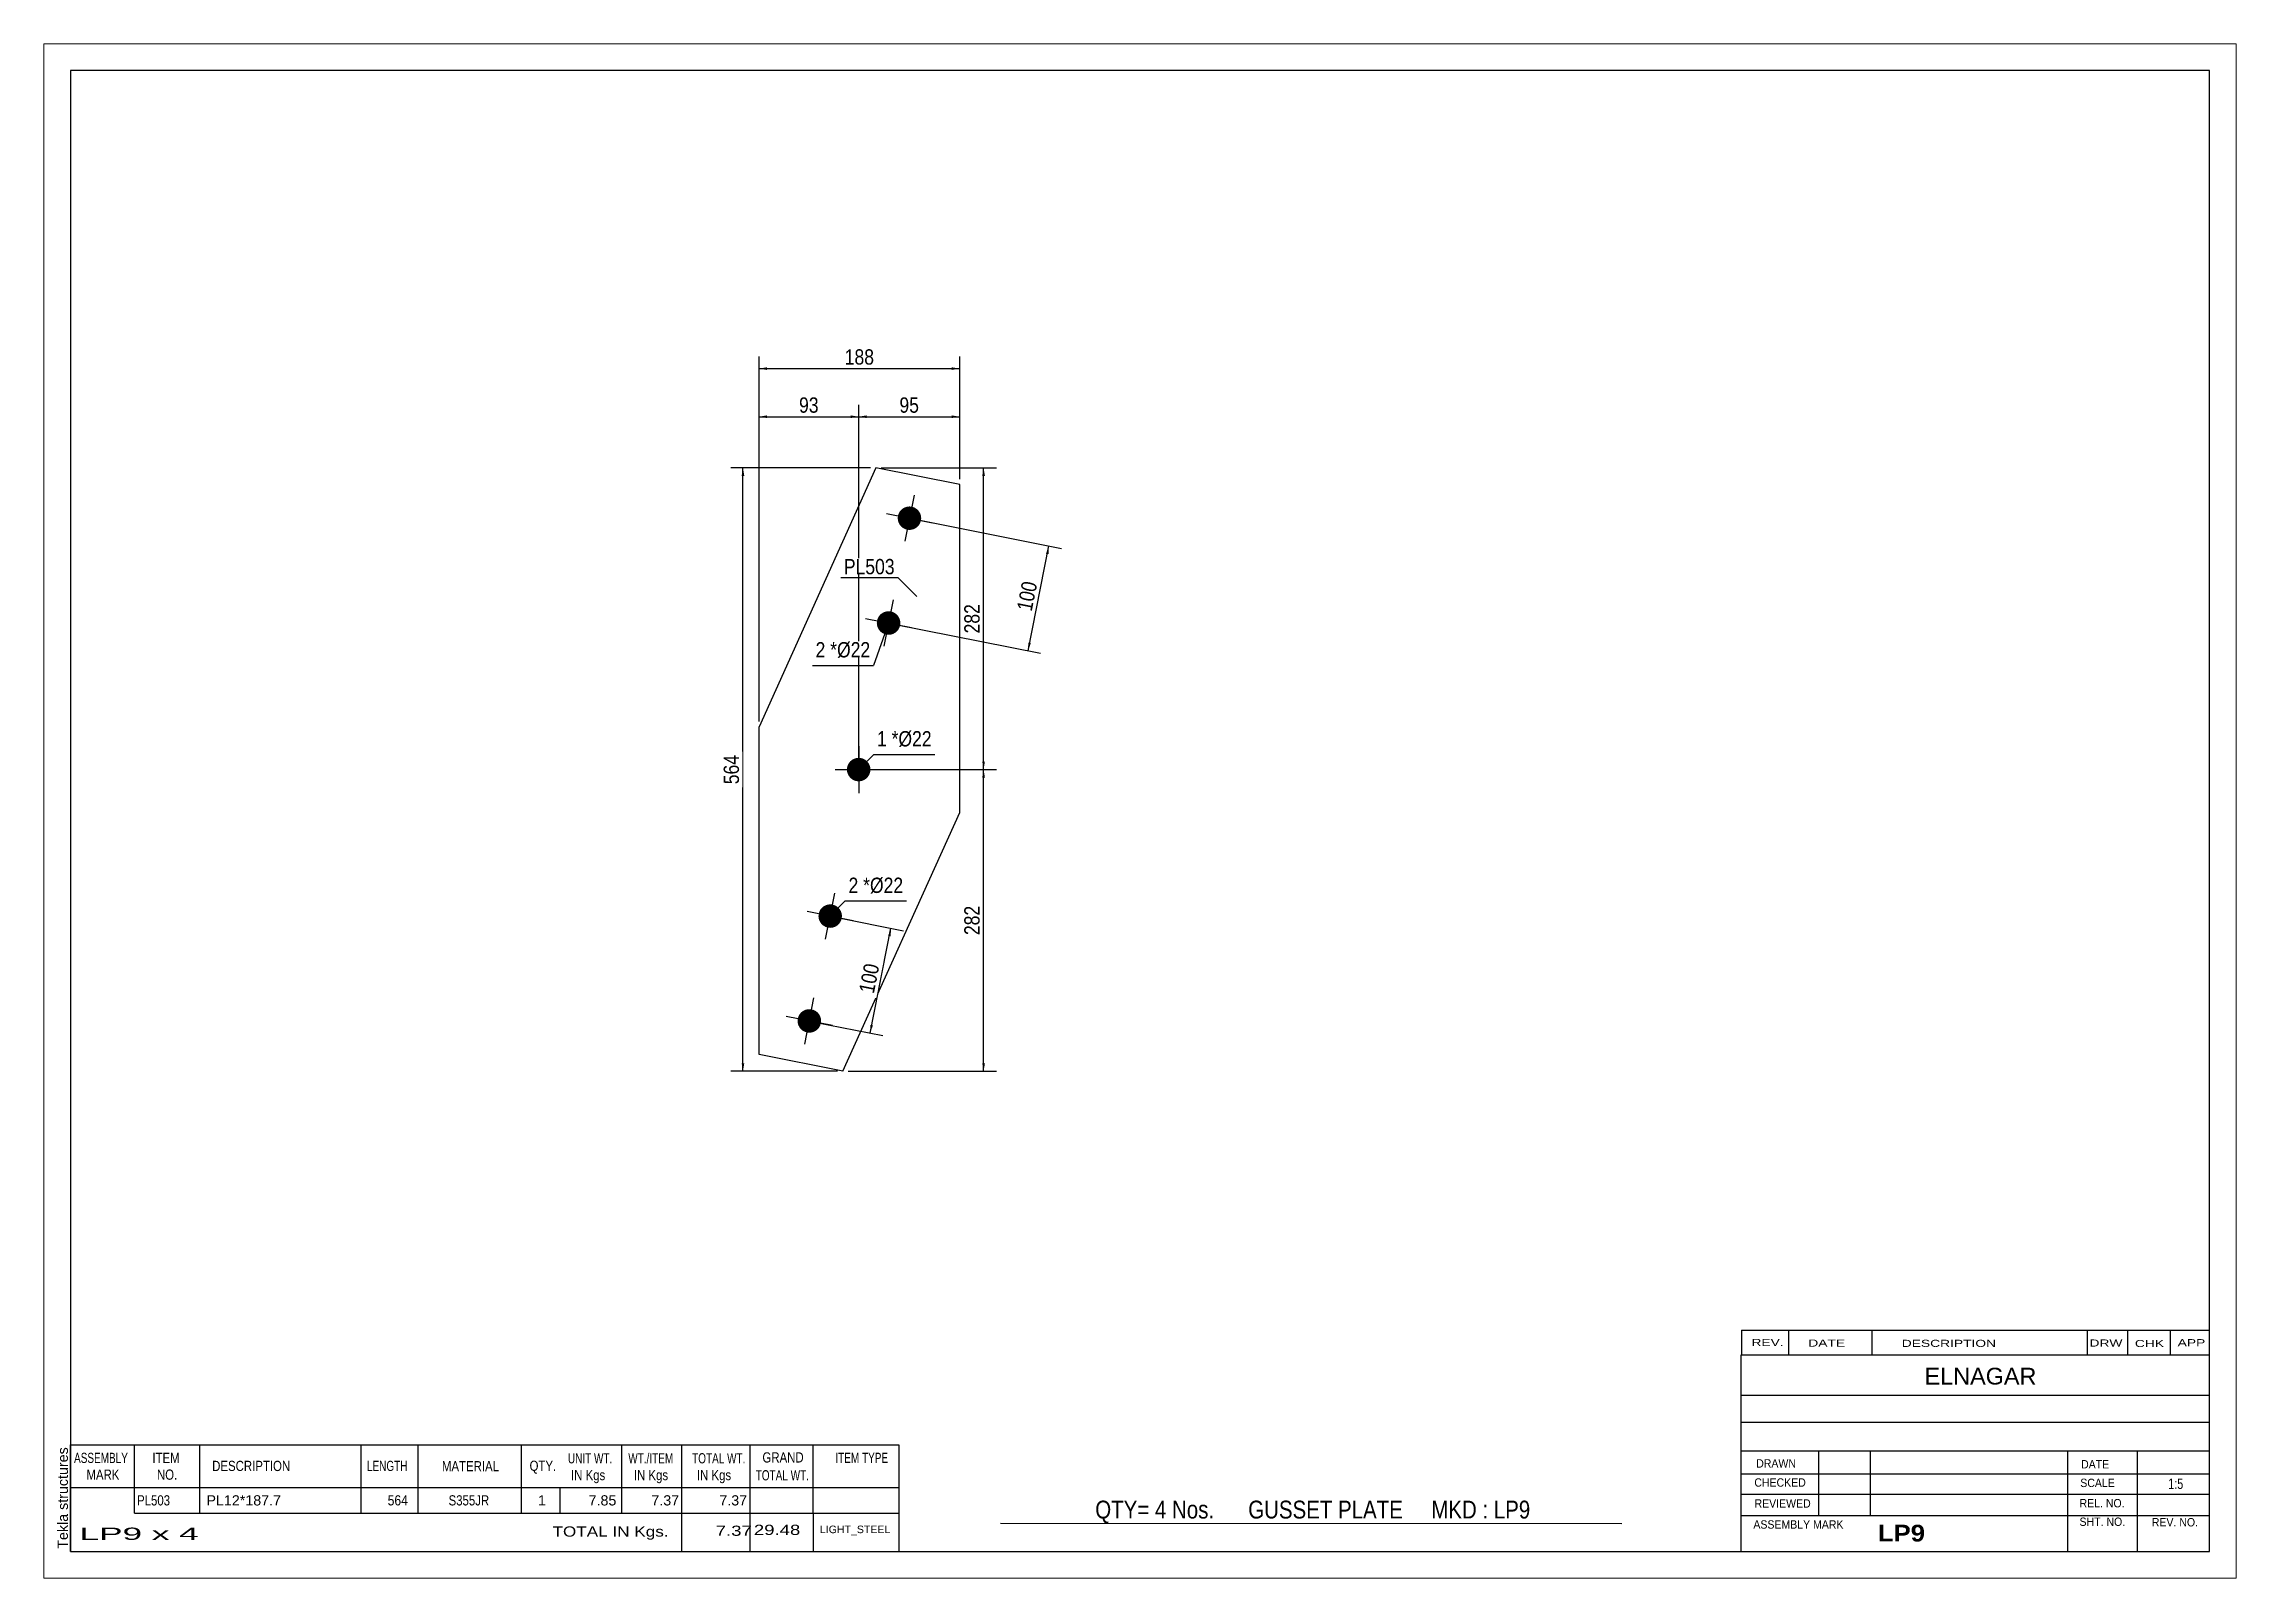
# Paper-space layout 'Layout1' of a CAD drawing. Header units: millimetres. Extents: x 0 to 410, y 0 to 287.
# The model-space entities are those that its viewports show. They can reach past a viewport. Long polylines and large blocks are cut down to what shows.
import ezdxf

# ---------------------------------------------------------------- set-up
doc = ezdxf.new("R2010")
doc.units = ezdxf.units.MM
doc.layers.add('Viewport layer', color=7, linetype='Continuous', plot=False)
doc.styles.add('Arial', font='ARIAL.TTF', dxfattribs={"height": 0.2})
doc.styles.add('Arial Bold', font='ARIALBD.TTF', dxfattribs={"height": 0.2})
doc.styles.add('Arial Narrow', font='ARIALN.TTF', dxfattribs={"height": 0.2})

# ---------------------------------------------------------------- blocks, each defined once
blk = doc.blocks.new('Unknown-629109555-1212')
at = {"color": 5, "linetype": 'Continuous'}
for p, q in [((271.25, 130.75), (-128.75, 130.75)), ((-128.75, 130.75), (-128.75, -146.25)), ((271.25, -146.25), (271.25, 130.75)), ((-128.75, -146.25), (271.25, -146.25))]:
    blk.add_line(p, q, dxfattribs=at)
at = {"color": 174, "linetype": 'Continuous', "style": 'Arial'}
blk.add_text('Tekla structures', height=1.9102, rotation=90, dxfattribs=at).set_placement((-129.25, -145.75))
blk = doc.blocks.new('Bolt-629109555-1302 - 1222')
at = {"linetype": 'Continuous'}
for points in [[(30.29, 46.59, -1), (25.98, 47.45, -1)], [(26.39, 26.98, -1), (22.07, 27.84, -1)]]:
    blk.add_hatch(color=3, dxfattribs=at).paths.add_polyline_path(points)
at = {"color": 3, "linetype": 'Continuous'}
for p, q in [((28.99, 51.34), (27.27, 42.71)), ((23.82, 47.88), (32.45, 46.16)), ((25.09, 31.72), (23.37, 23.09)), ((19.91, 28.27), (28.54, 26.55))]:
    blk.add_line(p, q, dxfattribs=at)
blk = doc.blocks.new('Part-629109555-1318 - 1222')
at = {"color": 2, "linetype": 'Continuous'}
for p, q in [((21.85, 56.43), (0, 8)), ((37.54, 53.31), (21.85, 56.43)), ((37.54, -8), (37.54, 53.31)), ((0, -53.31), (0, 8)), ((15.69, -56.43), (37.54, -8)), ((15.69, -56.43), (0, -53.31))]:
    blk.add_line(p, q, dxfattribs=at)
blk = doc.blocks.new('Bolt-629109555-1261 - 1222')
at = {"linetype": 'Continuous'}
blk.add_hatch(color=3, dxfattribs=at).paths.add_polyline_path([(18.64, 2.2, -1), (18.64, -2.2, -1)])
at = {"color": 3, "linetype": 'Continuous'}
for p, q in [((18.64, 4.4), (18.64, -4.4)), ((14.24, 0), (23.04, 0))]:
    blk.add_line(p, q, dxfattribs=at)
blk = doc.blocks.new('Bolt-629109555-1297 - 1222')
at = {"linetype": 'Continuous'}
for points in [[(11.16, -26.98, -1), (15.47, -27.84, -1)], [(7.25, -46.59, -1), (11.57, -47.45, -1)]]:
    blk.add_hatch(color=3, dxfattribs=at).paths.add_polyline_path(points)
at = {"color": 3, "linetype": 'Continuous'}
for p, q in [((12.45, -31.72), (14.17, -23.09)), ((17.63, -28.27), (9, -26.55)), ((8.55, -51.34), (10.27, -42.71)), ((13.72, -47.88), (5.09, -46.16))]:
    blk.add_line(p, q, dxfattribs=at)
blk = doc.blocks.new('StraightDimension-629109555-1421 - 1222')
at = {"linetype": 'Continuous'}
for points in [[(1.5, 65.75), (0, 66), (1.5, 66.25)], [(17.14, 66.25), (18.64, 66), (17.14, 65.75)]]:
    blk.add_hatch(color=7, dxfattribs=at).paths.add_polyline_path(points)
at = {"color": 7, "linetype": 'Continuous'}
for p, q in [((0, 9), (0, 68.25)), ((0, 66), (18.64, 66)), ((18.64, 1), (18.64, 68.25))]:
    blk.add_line(p, q, dxfattribs=at)
at = {"color": 0}
blk.add_wipeout([(11.75, 66.15), (11.75, 70.35), (6.89, 70.35), (6.89, 66.15)], dxfattribs=at)
at = {"color": 3, "style": 'Arial Narrow'}
blk.add_text('93', height=2.863, dxfattribs=at).set_placement((7.49, 66.75))
blk = doc.blocks.new('StraightDimension-629109555-1361 - 1222')
at = {"linetype": 'Continuous'}
for points in [[(-3.25, 54.93), (-3, 56.43), (-2.75, 54.93)], [(-2.75, -54.93), (-3, -56.43), (-3.25, -54.93)]]:
    blk.add_hatch(color=7, dxfattribs=at).paths.add_polyline_path(points)
at = {"color": 7, "linetype": 'Continuous'}
for p, q in [((20.85, 56.43), (-5.25, 56.43)), ((-3, -56.43), (-3, 56.43)), ((14.69, -56.43), (-5.25, -56.43))]:
    blk.add_line(p, q, dxfattribs=at)
at = {"color": 0}
blk.add_wipeout([(-3.15, 3.34), (-7.35, 3.34), (-7.35, -3.34), (-3.15, -3.34)], dxfattribs=at)
at = {"color": 3, "style": 'Arial Narrow'}
blk.add_text('564', height=2.863, rotation=90.0002, dxfattribs=at).set_placement((-3.75, -2.74))
blk = doc.blocks.new('StraightDimension-629109555-1378 - 1222')
at = {"linetype": 'Continuous'}
for points in [[(41.75, -1.5), (42, 0), (42.25, -1.5)], [(42.25, -54.93), (42, -56.43), (41.75, -54.93)]]:
    blk.add_hatch(color=7, dxfattribs=at).paths.add_polyline_path(points)
at = {"color": 7, "linetype": 'Continuous'}
for p, q in [((19.64, 0), (44.4, 0)), ((42, -56.43), (42, 0)), ((16.69, -56.43), (44.4, -56.43))]:
    blk.add_line(p, q, dxfattribs=at)
at = {"color": 0}
blk.add_wipeout([(41.85, -24.87), (37.65, -24.87), (37.65, -31.56), (41.85, -31.56)], dxfattribs=at)
at = {"color": 3, "style": 'Arial Narrow'}
blk.add_text('282', height=2.863, rotation=90.0002, dxfattribs=at).set_placement((41.25, -30.96))
blk = doc.blocks.new('StraightDimension-629109555-1396 - 1222')
at = {"linetype": 'Continuous'}
for points in [[(41.75, 54.93), (42, 56.43), (42.25, 54.93)], [(42.25, 1.5), (42, 0), (41.75, 1.5)]]:
    blk.add_hatch(color=7, dxfattribs=at).paths.add_polyline_path(points)
at = {"color": 7, "linetype": 'Continuous'}
for p, q in [((22.85, 56.43), (44.4, 56.43)), ((42, 0), (42, 56.43)), ((19.64, 0), (44.4, 0))]:
    blk.add_line(p, q, dxfattribs=at)
at = {"color": 0}
blk.add_wipeout([(41.85, 31.56), (37.65, 31.56), (37.65, 24.87), (41.85, 24.87)], dxfattribs=at)
at = {"color": 3, "style": 'Arial Narrow'}
blk.add_text('282', height=2.863, rotation=90.0002, dxfattribs=at).set_placement((41.25, 25.47))
blk = doc.blocks.new('StraightDimension-629109555-1332 - 1222')
at = {"linetype": 'Continuous'}
for points in [[(24.14, -31.09), (24.68, -29.67), (24.63, -31.19)], [(21.31, -47.86), (20.78, -49.29), (20.82, -47.77)]]:
    blk.add_hatch(color=7, dxfattribs=at).paths.add_polyline_path(points)
at = {"color": 7, "linetype": 'Continuous'}
for p, q in [((14.29, -27.6), (27.03, -30.14)), ((20.78, -49.29), (24.68, -29.67)), ((10.39, -47.22), (23.13, -49.76))]:
    blk.add_line(p, q, dxfattribs=at)
at = {"color": 0}
blk.add_wipeout([(23.23, -36.17), (19.11, -35.35), (17.81, -41.91), (21.93, -42.73)], dxfattribs=at)
at = {"color": 3, "style": 'Arial Narrow'}
blk.add_text('100', height=2.863, rotation=78.7416, dxfattribs=at).set_placement((21.46, -42.02))
blk = doc.blocks.new('StraightDimension-629109555-1350 - 1222')
at = {"linetype": 'Continuous'}
for points in [[(53.67, 40.41), (54.21, 41.83), (54.16, 40.31)], [(50.84, 23.64), (50.31, 22.22), (50.35, 23.74)]]:
    blk.add_hatch(color=7, dxfattribs=at).paths.add_polyline_path(points)
at = {"color": 7, "linetype": 'Continuous'}
for p, q in [((29.11, 46.83), (56.57, 41.36)), ((50.31, 22.22), (54.21, 41.83)), ((25.21, 27.21), (52.66, 21.75))]:
    blk.add_line(p, q, dxfattribs=at)
at = {"color": 0}
blk.add_wipeout([(52.76, 35.33), (48.65, 36.15), (47.34, 29.59), (51.46, 28.77)], dxfattribs=at)
at = {"color": 3, "style": 'Arial Narrow'}
blk.add_text('100', height=2.863, rotation=78.7416, dxfattribs=at).set_placement((50.99, 29.48))
blk = doc.blocks.new('StraightDimension-629109555-1413 - 1222')
at = {"linetype": 'Continuous'}
for points in [[(1.5, 74.75), (0, 75), (1.5, 75.25)], [(36.04, 75.25), (37.54, 75), (36.04, 74.75)]]:
    blk.add_hatch(color=7, dxfattribs=at).paths.add_polyline_path(points)
at = {"color": 7, "linetype": 'Continuous'}
for p, q in [((0, 9), (0, 77.25)), ((0, 75), (37.54, 75)), ((37.54, 54.31), (37.54, 77.25))]:
    blk.add_line(p, q, dxfattribs=at)
at = {"color": 0}
blk.add_wipeout([(22.11, 75.15), (22.11, 79.35), (15.43, 79.35), (15.43, 75.15)], dxfattribs=at)
at = {"color": 3, "style": 'Arial Narrow'}
blk.add_text('188', height=2.863, dxfattribs=at).set_placement((16.03, 75.75))
blk = doc.blocks.new('StraightDimension-629109555-1435 - 1222')
at = {"linetype": 'Continuous'}
for points in [[(20.14, 65.75), (18.64, 66), (20.14, 66.25)], [(36.04, 66.25), (37.54, 66), (36.04, 65.75)]]:
    blk.add_hatch(color=7, dxfattribs=at).paths.add_polyline_path(points)
at = {"color": 7, "linetype": 'Continuous'}
for p, q in [((18.64, 1), (18.64, 68.25)), ((18.64, 66), (37.54, 66)), ((37.54, 54.31), (37.54, 68.25))]:
    blk.add_line(p, q, dxfattribs=at)
at = {"color": 0}
blk.add_wipeout([(30.52, 66.15), (30.52, 70.35), (25.66, 70.35), (25.66, 66.15)], dxfattribs=at)
at = {"color": 3, "style": 'Arial Narrow'}
blk.add_text('95', height=2.863, dxfattribs=at).set_placement((26.26, 66.75))
blk = doc.blocks.new('CBS_BOM-629109555-1552')
at = {"color": 7, "linetype": 'Continuous'}
for p, q in [((-128.78, -134.28), (-128.78, -126.28)), ((-128.78, -126.28), (26.14, -126.28)), ((-116.78, -134.28), (-116.78, -126.28)), ((-104.59, -134.28), (-104.59, -126.28)), ((-74.43, -134.28), (-74.43, -126.28)), ((-63.75, -134.28), (-63.75, -126.28)), ((-44.43, -134.28), (-44.43, -126.28)), ((-25.63, -134.28), (-25.63, -126.28)), ((-14.42, -134.28), (-14.42, -126.28)), ((-1.63, -134.28), (-1.63, -126.28)), ((10.12, -134.28), (10.12, -126.28)), ((26.14, -126.29), (26.14, -134.27)), ((-128.78, -134.28), (26.14, -134.28)), ((-128.78, -139.08), (-128.78, -134.28)), ((-116.78, -139.08), (-116.78, -134.28)), ((-104.59, -139.08), (-104.59, -134.28)), ((-74.43, -139.08), (-74.43, -134.28)), ((-63.75, -139.08), (-63.75, -134.28)), ((-44.43, -139.08), (-44.43, -134.28)), ((-37.17, -139.08), (-37.17, -134.28)), ((-25.63, -139.08), (-25.63, -134.28)), ((-14.42, -139.08), (-14.42, -134.28)), ((-1.63, -139.08), (-1.63, -134.28)), ((10.14, -139.08), (10.14, -134.28)), ((26.14, -134.29), (26.14, -139.08)), ((-128.78, -146.28), (-128.78, -139.1)), ((-116.78, -139.08), (26.14, -139.08)), ((-14.42, -146.28), (-14.42, -139.1)), ((-1.63, -146.28), (-1.63, -139.1)), ((10.18, -146.28), (10.18, -139.1)), ((26.14, -139.08), (26.14, -146.28)), ((-128.78, -146.28), (26.14, -146.28))]:
    blk.add_line(p, q, dxfattribs=at)
at = {"color": 3, "linetype": 'Continuous', "style": 'Arial'}
for s, height, width, p in [('ASSEMBLY', 1.91, 0.7, (-128.1, -129.71)), ('MARK', 1.91, 0.8, (-125.78, -132.84)), ('ITEM', 1.91, 0.8, (-113.45, -129.71)), ('NO.', 1.91, 0.8, (-112.6, -132.84)), ('DESCRIPTION', 1.9102, 0.8, (-102.27, -131.21)), ('LENGTH', 1.91, 0.7, (-73.32, -131.21)), ('MATERIAL', 1.91, 0.8, (-59.3, -131.26)), ('QTY.', 1.91, 0.8, (-42.91, -131.18)), ('UNIT WT.', 1.91, 0.7, (-35.74, -129.78)), ('IN Kgs', 1.91, 0.8, (-35.16, -132.92)), ('WT./ITEM', 1.91, 0.7, (-24.45, -129.78)), ('IN Kgs', 1.91, 0.8, (-23.41, -132.92)), ('TOTAL WT.', 1.91, 0.7, (-12.51, -129.78)), ('IN Kgs', 1.91, 0.8, (-11.62, -132.92)), ('TOTAL WT.', 1.91, 0.7, (-0.62, -132.96)), ('GRAND', 1.91, 0.8, (0.64, -129.62)), ('ITEM TYPE', 1.91, 0.7, (14.28, -129.7))]:
    blk.add_text(s, height=height, dxfattribs=dict(at, width=width)).set_placement(p)
at = {"color": 7, "linetype": 'Continuous', "style": 'Arial'}
for s, width, p in [('PL503', 0.8, (-116.32, -137.65)), ('564', 0.85, (-69.45, -137.65)), ('S355JR', 0.8, (-58.06, -137.65))]:
    blk.add_text(s, height=1.91, dxfattribs=dict(at, width=width)).set_placement(p)
for s, p in [('PL12*187.7', (-103.34, -137.65)), ('1', (-41.34, -137.65)), ('7.85', (-31.87, -137.65)), ('7.37', (-20.13, -137.65)), ('7.37', (-7.42, -137.65))]:
    blk.add_text(s, height=1.91, dxfattribs=at).set_placement(p)
at = {"color": 6, "linetype": 'Continuous', "style": 'Arial'}
for s, height, width, p in [('LP9 x 4', 2.292, 2.05, (-127.06, -144.09)), ('TOTAL IN Kgs.', 1.9102, 1.2, (-38.62, -143.48)), ('7.37', 1.91, 1.3, (-8.1, -143.33)), ('29.48', 1.91, 1.3, (-0.96, -143.17))]:
    blk.add_text(s, height=height, dxfattribs=dict(at, width=width)).set_placement(p)
blk.add_text('LIGHT_STEEL', height=1.4135, dxfattribs=at).set_placement((11.39, -142.83))
blk = doc.blocks.new('CBS_CALLOFF-629109555-1553')
at = {"color": 7, "linetype": 'Continuous'}
blk.add_line((45.13, -140.98), (161.36, -141), dxfattribs=at)
at = {"color": 3, "linetype": 'Continuous', "style": 'Arial Narrow'}
blk.add_text('QTY= 4 Nos.      GUSSET PLATE     MKD : LP9', height=3.3405, dxfattribs=at).set_placement((62.88, -140.09))
blk = doc.blocks.new('CBS_NAME_BLOG-629109555-1554')
at = {"color": 7, "linetype": 'Continuous'}
for p, q in [((183.66, -109.5), (271.18, -109.5)), ((183.66, -146.21), (183.66, -109.5)), ((183.66, -117.04), (271.18, -117.04)), ((183.73, -122.09), (271.25, -122.09)), ((183.66, -127.46), (271.18, -127.46)), ((198.18, -139.57), (198.18, -127.47)), ((207.87, -139.54), (207.87, -127.47)), ((244.78, -146.21), (244.78, -127.48)), ((257.83, -146.21), (257.83, -127.47)), ((183.67, -131.76), (271.25, -131.74)), ((183.66, -135.51), (271.18, -135.51)), ((183.66, -139.55), (271.18, -139.55)), ((183.66, -146.25), (271.25, -146.25))]:
    blk.add_line(p, q, dxfattribs=at)
at = {"color": 3, "linetype": 'Continuous', "style": 'Arial'}
blk.add_text('ELNAGAR', height=3.133, dxfattribs=at).set_placement((217.98, -115.03))
at = {"color": 3, "linetype": 'Continuous'}
for s, height, style, width, p in [('DRAWN', 1.566, 'Arial', 0.9, (186.49, -130.57)), ('DATE', 1.566, 'Arial', 0.9, (247.25, -130.73)), ('CHECKED', 1.566, 'Arial', 0.9, (186.14, -134.14)), ('SCALE', 1.566, 'Arial', 0.9, (247.1, -134.21)), ('1:5', 1.957, 'Arial Narrow', 0.9, (263.55, -134.57)), ('REVIEWED', 1.566, 'Arial', 0.9, (186.18, -138.06)), ('REL. NO.', 1.566, 'Arial', 0.9, (246.96, -138.01)), ('ASSEMBLY MARK', 1.5663, 'Arial', 0.9, (185.96, -141.99)), ('LP9', 3.131, 'Arial Bold', 1.1, (209.24, -144.39)), ('SHT. NO.', 1.566, 'Arial', 0.9, (246.96, -141.48)), ('REV. NO.', 1.566, 'Arial', 0.9, (260.48, -141.57))]:
    blk.add_text(s, height=height, dxfattribs=dict(at, style=style, width=width)).set_placement(p)
blk = doc.blocks.new('CBS_REVISION-629109555-1555')
at = {"color": 7, "linetype": 'Continuous'}
for p, q in [((183.74, -104.87), (271.24, -104.87)), ((183.74, -104.87), (183.74, -109.5)), ((192.54, -104.87), (192.54, -109.5)), ((208.13, -104.87), (208.13, -109.44)), ((248.39, -104.87), (248.39, -109.5)), ((255.93, -104.87), (255.93, -109.5)), ((263.88, -104.87), (263.88, -109.5)), ((183.74, -109.5), (271.24, -109.5))]:
    blk.add_line(p, q, dxfattribs=at)
at = {"color": 7, "style": 'Arial Narrow', "width": 1.7}
for s, height, p in [('REV.', 1.326, (185.6, -107.82)), ('APP', 1.326, (265.31, -107.87)), ('DATE', 1.326, (196.23, -107.94)), ('DESCRIPTION', 1.3257, (213.71, -107.99)), ('DRW', 1.326, (248.82, -107.93)), ('CHK', 1.326, (257.31, -108.02))]:
    blk.add_text(s, height=height, dxfattribs=at).set_placement(p)
blk = doc.blocks.new('Mark-629109555-1256 - 1222')
at = {"color": 0}
blk.add_wipeout([(23.9, 4.33), (23.9, 7.33), (22.07, 7.33), (22.07, 4.33)], dxfattribs=at)
blk.add_wipeout([(23.9, 4.33), (23.9, 7.33), (22.07, 7.33), (22.07, 4.33)], dxfattribs=at)
at = {"color": 7, "linetype": 'Continuous'}
blk.add_line((18.64, 0), (21.47, 2.83), dxfattribs=at)
at = {"color": 0}
blk.add_wipeout([(26.07, 4.33), (26.07, 7.33), (24.8, 7.33), (24.8, 4.33)], dxfattribs=at)
blk.add_wipeout([(26.07, 4.33), (26.07, 7.33), (24.8, 7.33), (24.8, 4.33)], dxfattribs=at)
at = {"color": 3, "style": 'Arial Narrow'}
blk.add_text('1', height=2.86, dxfattribs=at).set_placement((22.07, 4.33))
at = {"color": 0}
blk.add_wipeout([(32.29, 4.33), (32.29, 7.33), (26.07, 7.33), (26.07, 4.33)], dxfattribs=at)
blk.add_wipeout([(32.29, 4.33), (32.29, 7.33), (26.07, 7.33), (26.07, 4.33)], dxfattribs=at)
at = {"color": 7, "linetype": 'Continuous'}
blk.add_line((21.47, 2.83), (32.89, 2.83), dxfattribs=at)
at = {"color": 3, "style": 'Arial Narrow'}
for s, height, p in [('*', 2.86, (24.8, 4.33)), ('Ø22', 2.863, (26.07, 4.33))]:
    blk.add_text(s, height=height, dxfattribs=at).set_placement(p)
blk = doc.blocks.new('Mark-629109555-1293 - 1222')
at = {"color": 0}
blk.add_wipeout([(18.57, -23.08), (18.57, -20.08), (16.74, -20.08), (16.74, -23.08)], dxfattribs=at)
blk.add_wipeout([(18.57, -23.08), (18.57, -20.08), (16.74, -20.08), (16.74, -23.08)], dxfattribs=at)
at = {"color": 7, "linetype": 'Continuous'}
blk.add_line((13.31, -27.41), (16.14, -24.58), dxfattribs=at)
at = {"color": 0}
blk.add_wipeout([(20.75, -23.08), (20.75, -20.08), (19.47, -20.08), (19.47, -23.08)], dxfattribs=at)
blk.add_wipeout([(20.75, -23.08), (20.75, -20.08), (19.47, -20.08), (19.47, -23.08)], dxfattribs=at)
at = {"color": 3, "style": 'Arial Narrow'}
blk.add_text('2', height=2.86, dxfattribs=at).set_placement((16.74, -23.08))
at = {"color": 0}
blk.add_wipeout([(26.96, -23.08), (26.96, -20.08), (20.75, -20.08), (20.75, -23.08)], dxfattribs=at)
blk.add_wipeout([(26.96, -23.08), (26.96, -20.08), (20.75, -20.08), (20.75, -23.08)], dxfattribs=at)
at = {"color": 7, "linetype": 'Continuous'}
blk.add_line((16.14, -24.58), (27.56, -24.58), dxfattribs=at)
at = {"color": 3, "style": 'Arial Narrow'}
for s, height, p in [('*', 2.86, (19.47, -23.08)), ('Ø22', 2.863, (20.75, -23.08))]:
    blk.add_text(s, height=height, dxfattribs=at).set_placement(p)
blk = doc.blocks.new('Mark-629109555-1314 - 1222')
at = {"color": 0}
blk.add_wipeout([(25.37, 36.53), (25.37, 39.53), (15.87, 39.53), (15.87, 36.53)], dxfattribs=at)
blk.add_wipeout([(25.37, 36.53), (25.37, 39.53), (15.87, 39.53), (15.87, 36.53)], dxfattribs=at)
at = {"color": 7, "linetype": 'Continuous'}
for p in [(15.27, 35.93), (29.51, 32.39)]:
    blk.add_line(p, (25.97, 35.93), dxfattribs=at)
at = {"color": 3, "style": 'Arial Narrow'}
blk.add_text('PL503', height=2.863, dxfattribs=at).set_placement((15.87, 36.53))
blk = doc.blocks.new('Mark-629109555-1298 - 1222')
at = {"color": 0}
blk.add_wipeout([(12.41, 20.98), (12.41, 23.98), (10.58, 23.98), (10.58, 20.98)], dxfattribs=at)
blk.add_wipeout([(12.41, 20.98), (12.41, 23.98), (10.58, 23.98), (10.58, 20.98)], dxfattribs=at)
blk.add_wipeout([(14.59, 20.98), (14.59, 23.98), (13.31, 23.98), (13.31, 20.98)], dxfattribs=at)
blk.add_wipeout([(14.59, 20.98), (14.59, 23.98), (13.31, 23.98), (13.31, 20.98)], dxfattribs=at)
at = {"color": 3, "style": 'Arial Narrow'}
blk.add_text('2', height=2.86, dxfattribs=at).set_placement((10.58, 20.98))
at = {"color": 0}
blk.add_wipeout([(20.8, 20.98), (20.8, 23.98), (14.59, 23.98), (14.59, 20.98)], dxfattribs=at)
blk.add_wipeout([(20.8, 20.98), (20.8, 23.98), (14.59, 23.98), (14.59, 20.98)], dxfattribs=at)
at = {"color": 7, "linetype": 'Continuous'}
for p in [(24.23, 27.41), (9.98, 19.48)]:
    blk.add_line(p, (21.4, 19.48), dxfattribs=at)
at = {"color": 3, "style": 'Arial Narrow'}
for s, height, p in [('*', 2.86, (13.31, 20.98)), ('Ø22', 2.863, (14.59, 20.98))]:
    blk.add_text(s, height=height, dxfattribs=at).set_placement(p)

msp = doc.modelspace()

# ---------------------------------------------------------------- block references
for name in ['Unknown-629109555-1212', 'Part-629109555-1318 - 1222', 'Bolt-629109555-1302 - 1222', 'Bolt-629109555-1261 - 1222', 'Bolt-629109555-1297 - 1222', 'CBS_REVISION-629109555-1555', 'CBS_NAME_BLOG-629109555-1554', 'CBS_BOM-629109555-1552', 'CBS_CALLOFF-629109555-1553']:
    msp.add_blockref(name, (0, 0))

# ---------------------------------------------------------------- next in the draw order: block references
msp.add_blockref('StraightDimension-629109555-1421 - 1222', (0, 0))

# ---------------------------------------------------------------- next in the draw order: block references
msp.add_blockref('StraightDimension-629109555-1361 - 1222', (0, 0))

# ---------------------------------------------------------------- next in the draw order: block references
msp.add_blockref('StraightDimension-629109555-1378 - 1222', (0, 0))

# ---------------------------------------------------------------- next in the draw order: block references
for name in ['StraightDimension-629109555-1396 - 1222', 'StraightDimension-629109555-1332 - 1222']:
    msp.add_blockref(name, (0, 0))

# ---------------------------------------------------------------- next in the draw order: block references
for name in ['StraightDimension-629109555-1350 - 1222', 'Mark-629109555-1293 - 1222']:
    msp.add_blockref(name, (0, 0))

# ---------------------------------------------------------------- next in the draw order: block references
msp.add_blockref('StraightDimension-629109555-1413 - 1222', (0, 0))

# ---------------------------------------------------------------- next in the draw order: block references
msp.add_blockref('StraightDimension-629109555-1435 - 1222', (0, 0))

# ---------------------------------------------------------------- next in the draw order: block references
for name in ['Mark-629109555-1314 - 1222', 'Mark-629109555-1298 - 1222', 'Mark-629109555-1256 - 1222']:
    msp.add_blockref(name, (0, 0))

psp = doc.layouts.get("Layout1")

# ---------------------------------------------------------------- viewports
at = {"layer": 'Viewport layer', "view_target_point": (71.25, -7.75)}
psp.add_viewport(center=(205, 143.5), size=(410, 287), view_center_point=(0, 0), view_height=287, dxfattribs=at)

doc.saveas('drawing.dxf')
